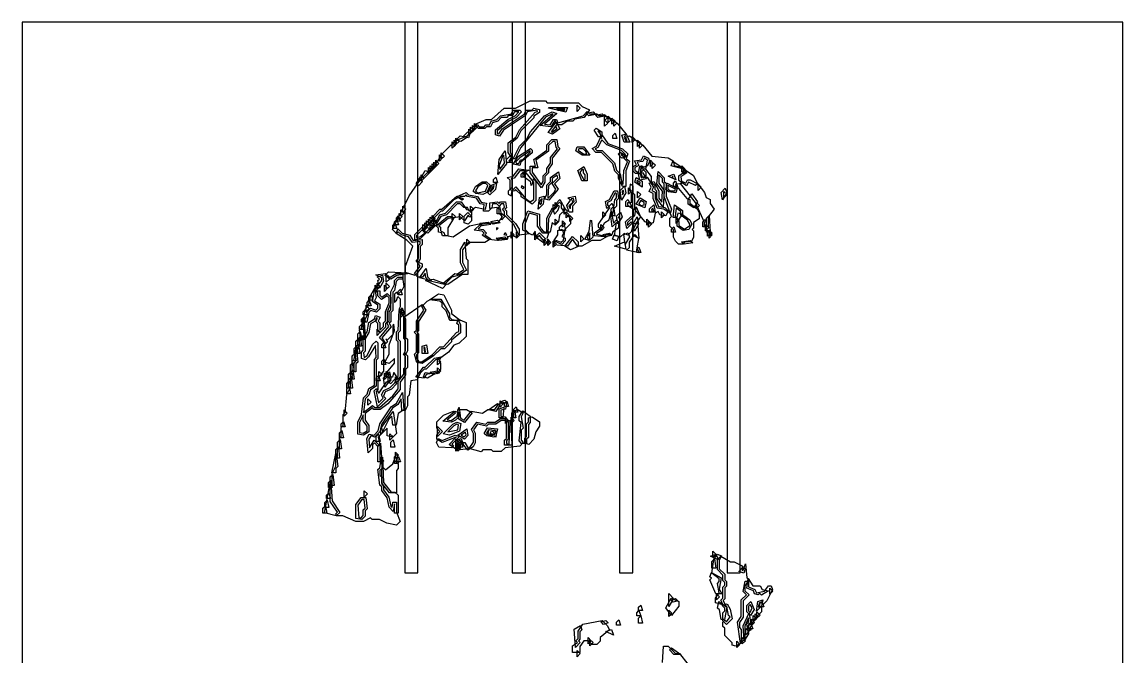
# Model space of a CAD drawing. Header units: millimetres. Extents: x 0 to 296, y 0 to 296.
# Drawn here: x 0 to 295.8, y 125.3 to 295.8 of the extents above; entities that cross this region are included whole.
import ezdxf

# ---------------------------------------------------------------- set-up
doc = ezdxf.new("R2010")
doc.units = ezdxf.units.MM
for name, color, linetype in [('CUT_OUTLINE', 5, 'Continuous'), ('CUT_SLOT', 1, 'Continuous'), ('ENG_D', 3, 'Continuous'), ('ENG_K', 2, 'Continuous'), ('ENG_L', 4, 'Continuous')]:
    doc.layers.add(name, color=color, linetype=linetype)

msp = doc.modelspace()

# ---------------------------------------------------------------- linework, layer by layer
at = {"layer": 'CUT_OUTLINE'}
msp.add_lwpolyline([(0, 0), (295.8, 0), (295.8, 295.8), (0, 295.8), (0, 0)], close=True, dxfattribs=at)
at = {"layer": 'CUT_SLOT'}
for points in [[(102.82, 147.9), (106.38, 147.9), (106.38, 295.8), (102.82, 295.8), (102.82, 147.9)], [(131.69, 147.9), (135.25, 147.9), (135.25, 295.8), (131.69, 295.8), (131.69, 147.9)], [(160.55, 147.9), (164.12, 147.9), (164.12, 295.8), (160.55, 295.8), (160.55, 147.9)], [(189.42, 147.9), (192.99, 147.9), (192.99, 295.8), (189.42, 295.8), (189.42, 147.9)]]:
    msp.add_lwpolyline(points, close=True, dxfattribs=at)
at = {"layer": 'ENG_D'}
for points in [[(137.55, 270.07), (134.05, 266.57), (133.06, 264.58), (131.14, 263.14), (131.14, 260.86), (131.67, 259.8), (130.78, 258.47), (131.07, 258.37), (132.17, 259.47), (133.65, 262.43), (135.62, 264.4), (136.6, 266.36), (140.35, 270.61), (142.46, 271.67), (143.71, 271.25), (140.36, 268.38), (141.86, 268.21), (142.84, 269.67), (143.64, 269.67), (143.97, 268.7), (150.73, 270.63), (151.85, 271.75), (152.44, 271.15), (154.41, 271.15), (154.91, 270.66), (156.35, 270.66), (159.9, 268.63), (162.24, 265.76), (161.74, 264.76), (162.31, 263.81), (162.59, 263.9), (162.1, 264.89), (163.23, 265.26), (166.81, 262.71), (169.23, 259.8), (173.62, 259.31), (174.99, 258.49), (175.23, 257.3), (177.12, 256.83), (178.61, 255.34), (177.01, 254.27), (177.27, 252.46), (175.56, 252.21), (175.75, 251.24), (175.95, 251.63), (178.61, 248.44), (179.45, 248.16), (179.45, 247.12), (181.37, 245.68), (181.92, 244.59), (181.92, 242.92), (180.44, 241.93), (180.44, 240.49), (180.05, 240.09), (180.44, 239.7), (180.44, 238.06), (179.86, 236.91), (178.09, 236.66), (177.58, 236.15), (176.39, 236.15), (175.55, 236.99), (175.02, 238.06), (175.02, 239.99), (174.03, 240.98), (174.03, 243.15), (174.49, 243.61), (172.55, 248.92), (172.55, 250.44), (172.26, 246.05), (172.67, 246), (173.59, 245.07), (172.94, 243.76), (171.4, 244.07), (170.96, 244.94), (170.09, 244.5), (169.56, 241.88), (168.59, 241.55), (167.47, 242.11), (164.66, 245.43), (164.66, 249.36), (164.17, 249.85), (164.17, 251.79), (163.39, 252.26), (163.2, 250.54), (163.68, 250.06), (163.68, 247.24), (162.69, 247.24), (162.69, 246.64), (164.17, 245.65), (164.17, 243.44), (162.69, 241.96), (162.69, 241.18), (163.68, 242.17), (164.2, 241.65), (163.65, 239.48), (162.74, 238.56), (161.75, 239.05), (160.8, 238.1), (159.21, 238.42), (159.71, 241.94), (158.56, 240.79), (158.24, 243.64), (158.76, 244.15), (159.25, 248.1), (159.73, 248.58), (159.73, 249.78), (159.36, 249.9), (158.19, 247.8), (157.27, 247.34), (157.27, 246.61), (157.83, 246.04), (154.8, 241.5), (154.8, 240.74), (156.03, 240.12), (154.31, 238.98), (154.31, 238.82), (157.2, 238.24), (155.37, 237.14), (153.09, 237.14), (150.43, 235.66), (149.26, 235.66), (147.9, 237.46), (146.54, 235.65), (142.88, 235.93), (143.31, 237.2), (144.88, 236.68), (145.45, 237.25), (145.95, 240.21), (147.41, 241.68), (147.41, 242.95), (145.98, 244.37), (144.94, 245.94), (144.94, 246.89), (144.45, 247.39), (142.93, 245.86), (141.49, 242.99), (141.23, 239.11), (139.89, 239.11), (138.53, 241), (138.53, 243.85), (136.22, 244.48), (135.08, 241.53), (135.08, 240.2), (136.36, 238.92), (133.45, 238.6), (132.17, 241.43), (129.66, 243.94), (129.66, 244.92), (129.07, 245.52), (129.64, 246.09), (129.46, 247), (128.78, 247), (128.18, 246.4), (127.59, 247), (126.41, 247), (126.19, 245.89), (125.33, 245.02), (123.95, 245.02), (124.21, 246.8), (123.1, 247.02), (122.12, 248.5), (119.68, 248.99), (119.31, 249.36), (118.92, 248.97), (117.89, 248.97), (116, 248.03), (113, 245.02), (112.51, 245.02), (106, 238.51), (106, 237.93), (106.88, 238.11), (108.79, 239.54), (110.97, 241.72), (112.24, 244), (113.75, 244.5), (116.74, 247.49), (117.95, 247.49), (119.45, 245.49), (120.79, 245.23), (120.79, 243.94), (120.29, 243.44), (119.84, 243.9), (118.85, 242.42), (117.74, 243.53), (114.48, 243.06), (112.03, 241.06), (112.41, 240.69), (112.41, 239.75), (113.35, 239.28), (113.58, 238.58), (115.8, 238.14), (120.2, 241.07), (122.84, 241.59), (123.35, 241.08), (122.54, 240.27), (123.86, 240.08), (124.83, 239.11), (124.38, 238.65), (125.93, 237.62), (124.31, 236.64), (119.92, 236.64), (118.32, 234.59), (118.32, 231.28), (119.38, 229.17), (117.44, 227.79), (115.49, 227.3), (113.47, 225.28), (109.32, 226.31), (108.48, 227.16), (108.31, 228.33), (107.61, 227.28), (106.39, 227.28), (105.42, 228.24), (106.93, 230.24), (105.93, 231.74), (106.49, 232.31), (106.49, 235.76), (106.98, 236.25), (106.98, 236.86), (104.89, 236.63), (103.87, 238.15), (101.93, 238.64), (101.07, 239.5), (100.57, 239.01), (99.53, 240.05), (104.06, 249.09), (107.04, 253.56), (111.47, 258), (112.95, 260.46), (115.2, 262.71), (117.21, 264.22), (119.65, 265.2), (122.25, 268.31), (122.86, 267.7), (124.14, 267.7), (124.63, 268.2), (125.56, 268.2), (126.03, 269.14), (127.56, 269.64), (128.56, 270.64), (131.47, 271.13), (131.97, 272.14), (133.71, 272.14), (134.2, 271.65), (132.76, 270.21), (130.78, 269.22), (127.69, 266.6), (127.69, 265.91), (128.08, 265.78), (128.99, 267.14), (134.89, 271.08), (135.42, 272.14), (136.95, 272.14), (137.47, 272.65), (139.03, 272.34), (139.03, 271.51), (137.55, 270.53), (137.55, 270.07)], [(146.09, 271.6), (141.49, 272.67), (141.51, 272.88), (146.52, 272.88), (146.09, 271.6)], [(149.98, 272.63), (149.13, 271.79), (149.13, 273.47), (149.98, 272.63)], [(143.6, 268.16), (142.15, 266.35), (142.44, 266.25), (143.82, 267.24), (143.43, 267.64), (143.6, 268.16)], [(154.67, 266.46), (155.27, 265.86), (155.72, 264.5), (155.33, 266.06), (154.67, 266.46)], [(139.5, 252.12), (140.01, 252.98), (140.01, 254.49), (141, 255.48), (141, 256.44), (141.99, 257.92), (141.99, 259.41), (143.87, 261.77), (143.48, 262.16), (143.25, 263.76), (142.58, 263.76), (141.49, 262.67), (141.49, 261.17), (138.08, 258.73), (138.6, 256.61), (137.06, 256.61), (137.06, 255.46), (139.5, 252.12)], [(155.79, 264.2), (154.74, 262.1), (153.99, 261.72), (154.41, 261.29), (155.89, 261.29), (159.22, 257.97), (159.71, 256), (160.7, 255.01), (161.19, 252.54), (161.49, 252.24), (161.71, 255.92), (162.65, 258.28), (161.65, 259.27), (162.15, 260.26), (161.08, 261.33), (157.13, 262.81), (155.81, 264.13), (155.79, 264.2)], [(133.76, 259.38), (132.65, 258.27), (132.8, 257.84), (133.45, 257.84), (133.95, 258.83), (134.49, 258.83), (136.56, 260.9), (136.56, 261.19), (136.53, 261.22), (133.76, 259.38)], [(149.43, 261.39), (150.92, 260.32), (151.73, 260.49), (151.4, 261.15), (150.76, 261.79), (149.56, 261.79), (149.43, 261.39)], [(162.54, 259.75), (161.15, 259.29), (160.13, 260.31), (160.68, 260.86), (162.54, 259.75)], [(128.19, 257.32), (128.34, 256.23), (129.65, 257.92), (129.46, 260.01), (129.13, 259.68), (128.19, 257.32)], [(172.25, 246.06), (170.58, 248.4), (170.58, 250.35), (170.09, 250.84), (170.09, 251.82), (169.1, 252.81), (169.1, 254.31), (167.61, 256.3), (168.09, 258.71), (167.23, 259.22), (166.8, 258.36), (165.28, 258.14), (165.73, 257.24), (164.66, 256.7), (164.66, 256), (166.12, 255.03), (166.34, 253.93), (168, 254.17), (169.63, 251.44), (169.19, 250.56), (170.09, 250.11), (170.09, 248.52), (171, 246.23), (172.25, 246.06)], [(130.65, 249.6), (131.44, 249.12), (131.65, 250.56), (132.64, 251.55), (135.25, 248.41), (136.57, 247.53), (137.55, 248.12), (137.55, 252.82), (134.97, 255.87), (133.73, 255.87), (132.27, 253.92), (131.39, 253.75), (131.63, 253.51), (131.63, 251.33), (130.65, 250.35), (130.65, 249.6)], [(135.18, 254.14), (134.1, 254.14), (134.1, 254.99), (134.7, 255.59), (135.18, 254.14)], [(142.41, 252.45), (143.94, 253.98), (143.79, 254.71), (142.48, 253.77), (142.48, 252.81), (141.49, 251.82), (141.26, 248.48), (141.39, 248.48), (143.02, 250.1), (143.43, 250.92), (142.41, 252.45)], [(149.91, 255.37), (150.98, 253.46), (151.35, 253.58), (151.35, 254.78), (150.86, 255.28), (150.86, 256.19), (150.48, 256.31), (149.91, 255.37)], [(167.62, 255.48), (167.62, 254.14), (166.71, 254.14), (166.44, 254.94), (165.61, 255.21), (165.99, 257.11), (167.62, 255.48)], [(172.55, 250.53), (172.55, 252.32), (172.06, 252.81), (172.06, 253.8), (171.07, 254.78), (171.07, 252.5), (172.55, 250.53)], [(122.45, 251.51), (121.84, 250.49), (122.35, 249.98), (124.56, 250.42), (125.18, 251.87), (124.63, 252.42), (123.82, 252.42), (122.45, 251.51)], [(126.61, 251.72), (125.74, 250.41), (125.82, 250.16), (126.72, 251.06), (126.87, 251.8), (126.61, 251.72)], [(165.19, 252.98), (165.99, 252.18), (166.11, 252.79), (165.29, 253.28), (165.19, 252.98)], [(175.57, 250.88), (173.59, 251.87), (173.54, 251.82), (173.54, 251.04), (174.13, 250.45), (175.36, 250.45), (175.57, 250.88)], [(174.7, 254.32), (174.91, 254.11), (174.95, 254.24), (174.7, 254.32)], [(176.91, 252.44), (177.43, 252.97), (178.36, 252.5), (178.81, 253.41), (179.51, 253.41), (181.59, 252.37), (183.37, 250.07), (183.85, 248.65), (184.88, 248.13), (184.88, 247.07), (185.92, 245.51), (184.38, 243.46), (184.38, 240.83), (183.4, 240.83), (183.4, 242.01), (180.97, 247.36), (176.91, 252.44)], [(161.55, 250.69), (161.23, 250.36), (161.36, 249.44), (161.69, 250), (161.55, 250.69)], [(188.93, 251.15), (189.34, 249.92), (188.21, 248.05), (187.81, 250.04), (188.93, 251.15)], [(121.38, 245.52), (120.54, 244.68), (120.54, 246.36), (121.38, 245.52)], [(128.33, 246.26), (128.73, 244.28), (127.69, 244.28), (127.69, 245.62), (128.33, 246.26)], [(139.71, 248.36), (139.45, 248.27), (139.04, 247.45), (139.18, 246.76), (139.53, 247.11), (139.71, 248.36)], [(147.42, 246.62), (148.37, 247.57), (148.2, 248.43), (147.53, 248.3), (147.96, 247.44), (146.96, 246.45), (147.29, 245.68), (147.42, 246.62)], [(167.13, 246.71), (167.13, 247.35), (166.23, 247.89), (165.71, 247.03), (166.22, 246.52), (167.13, 246.71)], [(169.82, 244.8), (169.49, 245.8), (169.14, 245.45), (169.3, 244.97), (169.82, 244.8)], [(176.5, 242.14), (176.5, 241.21), (177.98, 240.15), (179.45, 241.21), (179.45, 241.5), (178.78, 242.63), (176.99, 243.91), (176.99, 244.9), (175.72, 245.81), (175.52, 243.61), (176.5, 242.14)], [(127.77, 242.58), (128.44, 241.91), (126.62, 241.55), (125.96, 242.22), (127.77, 242.58)], [(129.76, 243.55), (128.92, 242.7), (128.92, 244.39), (129.76, 243.55)], [(143.22, 241.22), (143.22, 242.91), (144.06, 242.07), (143.22, 241.22)], [(160.23, 243.11), (160.56, 243.78), (160.23, 243.44), (160.23, 243.11)], [(164.16, 241.62), (165.27, 243.48), (165.66, 241.53), (164.55, 239.67), (164.16, 241.62)], [(125.99, 241.4), (123.66, 241.07), (122.98, 241.75), (125.31, 242.08), (125.99, 241.4)], [(145.98, 239.85), (144.45, 239.85), (144.45, 240.69), (145.59, 241.83), (145.98, 239.85)], [(156.39, 240.59), (155.54, 239.75), (155.54, 241.43), (156.39, 240.59)], [(129.75, 238.14), (130.43, 237.45), (128.09, 237.12), (127.41, 237.8), (129.75, 238.14)], [(132.23, 238.62), (131.39, 237.77), (131.39, 239.46), (132.23, 238.62)], [(132.87, 239.46), (133.71, 238.62), (132.87, 237.77), (132.87, 239.46)], [(140.54, 237.7), (140.14, 236.5), (137.91, 238.09), (139.03, 239.21), (140.54, 237.7)], [(140.26, 237.48), (141.1, 236.64), (140.26, 235.8), (140.26, 237.48)], [(141.25, 235.8), (141.25, 237.48), (142.09, 236.64), (141.25, 235.8)], [(152.59, 237.4), (152.59, 239.16), (151.87, 238.09), (152.04, 237.58), (152.59, 237.4)], [(157.84, 239.13), (158.51, 238.46), (156.7, 238.1), (156.03, 238.77), (157.84, 239.13)], [(162.44, 234.52), (163.19, 235.27), (163.19, 236.72), (164.63, 238.75), (165.67, 237.71), (165.17, 235.2), (165.85, 233.84), (162.44, 234.52)], [(185.47, 238.62), (184.63, 237.77), (184.63, 239.46), (185.47, 238.62)], [(96.14, 213.08), (97.12, 214.07), (97.12, 215.05), (97.62, 215.55), (97.62, 217.96), (98.6, 220.42), (98.6, 221.75), (98.08, 222.28), (96.6, 221.29), (95.64, 222.24), (95.64, 223.18), (94.52, 223.74), (96.63, 226.38), (96.63, 227.12), (95.07, 227.9), (97.7, 228.28), (98.7, 227.28), (98.47, 227.04), (100.51, 228.26), (102.3, 228.26), (102.3, 226.78), (101.17, 226.78), (100.55, 226.17), (100.06, 223.7), (99.59, 223.23), (99.59, 218.3), (99.09, 217.81), (99.09, 215.34), (98.65, 214.9), (99.14, 213.93), (96.69, 210.99), (97.69, 209.5), (97.12, 208.93), (97.12, 202.05), (95.64, 200.08), (95.64, 197.1), (95.17, 196.63), (95.79, 193.51), (97.07, 194.79), (96.6, 195.72), (97.19, 196.9), (98.95, 197.66), (100.12, 198.83), (101.07, 200.71), (101.07, 209.92), (100.57, 210.41), (100.57, 212.59), (101.07, 213.09), (101.35, 218.38), (103.04, 216.02), (103.04, 211.11), (103.53, 210.62), (103.53, 207.5), (103.09, 206.62), (103.53, 206.18), (103.53, 203.02), (103.04, 202.52), (103.04, 201.06), (101.56, 199.09), (101.56, 197.11), (98.28, 193.32), (96.22, 191.78), (94.56, 191.78), (94.14, 192.19), (92.19, 190.67), (92.19, 188.9), (93.18, 187.42), (93.18, 185.72), (91.74, 184.86), (90.22, 185.17), (90.22, 188.39), (91.21, 190.37), (91.71, 194.85), (92.72, 195.86), (93.22, 197.36), (94.66, 198.32), (94.66, 205.19), (95.14, 205.68), (94.95, 208.96), (93.13, 205.92), (92.26, 205.06), (91.21, 205.41), (91.21, 207.16), (91.7, 207.66), (91.7, 211.08), (92.7, 212.58), (93.2, 215.1), (94.7, 216.1), (94.99, 216.99), (96.24, 216.57), (95.7, 215.49), (96.14, 215.05), (96.14, 213.08)], [(93.19, 219.98), (93.68, 222.44), (94.8, 224.3), (95.16, 221.81), (94.73, 220.95), (96.14, 220.01), (96.14, 218.79), (95.22, 217.87), (93.74, 218.37), (93.16, 217.79), (92.64, 215.2), (91.65, 215.2), (92.2, 218.49), (93.19, 219.98)], [(101.07, 222.59), (101.07, 223.43), (101.67, 224.03), (102.15, 222.59), (101.07, 222.59)], [(101.56, 218.5), (102.16, 219.1), (102.64, 217.66), (101.56, 217.66), (101.56, 218.5)], [(112.55, 221.36), (114.87, 217.48), (114.87, 216.53), (115.48, 215.92), (117.25, 215.67), (117.83, 214.52), (117.83, 212.37), (115.36, 210.4), (115.36, 209.92), (113.49, 208.05), (112.51, 208.05), (110.59, 206.13), (107.53, 204.09), (106.04, 204.39), (105.48, 206.65), (106, 207.16), (106, 211.89), (105.4, 212.49), (106, 213.08), (106, 215.52), (107.93, 218.42), (107.42, 219.44), (108.81, 220.82), (109.88, 221.36), (112.55, 221.36)], [(90.7, 213.07), (91.22, 213.59), (91.63, 216.43), (91.86, 216.42), (92.2, 211.4), (91.02, 210.22), (90.7, 213.07)], [(90.22, 208.79), (90.22, 210.62), (90.89, 211.28), (91.24, 208.79), (90.22, 208.79)], [(90.23, 204.51), (89.73, 204), (89.73, 201.89), (88.74, 201.89), (88.74, 204.7), (89.25, 205.21), (89.65, 208.05), (89.84, 208.05), (90.23, 204.51)], [(90.39, 209.31), (90.75, 206.82), (89.73, 206.82), (89.73, 208.64), (90.39, 209.31)], [(108.43, 207.23), (108.26, 208.46), (108, 208.37), (108.17, 207.14), (108.43, 207.23)], [(112.41, 204.21), (112.41, 202.52), (111.54, 201.66), (108.63, 201.17), (108.11, 200.14), (105.79, 200.47), (107.85, 203.12), (108.36, 203.12), (110.8, 205.56), (112.6, 205.92), (111.97, 204.65), (112.41, 204.21)], [(88.92, 202.41), (89.27, 199.91), (88.25, 199.91), (88.25, 201.74), (88.92, 202.41)], [(97.46, 197.79), (97.11, 200.25), (98.75, 201.89), (99.11, 200.1), (97.46, 197.79)], [(87.76, 197.45), (87.76, 199.77), (88.44, 200.45), (88.77, 197.45), (87.76, 197.45)], [(87.26, 197.3), (87.91, 197.95), (88.3, 195.97), (87.26, 195.97), (87.26, 197.3)], [(94.16, 182.31), (94.16, 181.32), (92.97, 180.13), (92.68, 183.94), (93.29, 185.16), (94.58, 184.9), (95.67, 185.99), (96.15, 187.94), (99.16, 192.45), (100.63, 193.43), (102.24, 196.33), (102.55, 191.65), (101.05, 190.65), (100.54, 187.59), (99.61, 187.59), (99.39, 190), (98.56, 189.17), (96.59, 185.22), (95.67, 184.31), (96.16, 182.34), (95.64, 181.82), (94.66, 182.8), (94.16, 182.31)], [(116.65, 184.3), (112.87, 182.88), (111.42, 183.75), (111.42, 184.98), (112.3, 185.86), (111.42, 186.75), (111.42, 188.43), (113.25, 190.26), (115.92, 191.33), (116.47, 190.77), (114.24, 188.98), (115.3, 188.83), (116.87, 189.95), (117.33, 192.27), (117.41, 192.27), (117.81, 189.47), (118.76, 188.9), (120.68, 191.31), (123.69, 190.81), (125.15, 191.78), (127.06, 191.78), (128.01, 193.2), (129.15, 193.77), (130.19, 193.42), (129.87, 191.82), (128.67, 191.58), (128.67, 190.01), (129.91, 189.76), (129.91, 188.82), (128.75, 188.82), (127.27, 187.84), (125.33, 187.84), (124.81, 187.32), (122.37, 187.81), (121.32, 186.33), (121.77, 185.43), (121.77, 182.85), (121.22, 181.75), (119.74, 180.86), (117.71, 183.4), (117.44, 183.4), (116.84, 182.8), (116.84, 180.97), (114.73, 182.37), (116.65, 184.3)], [(133.21, 191.04), (132.13, 191.04), (132.13, 191.88), (132.73, 192.48), (133.21, 191.04)], [(86.52, 189.95), (86.52, 191.64), (87.36, 190.79), (86.52, 189.95)], [(129.91, 187.98), (129.91, 189.66), (130.75, 188.82), (129.91, 187.98)], [(132.23, 188.82), (131.39, 187.98), (131.39, 189.66), (132.23, 188.82)], [(131.63, 190.9), (132.28, 191.54), (132.67, 189.56), (131.63, 189.56), (131.63, 190.9)], [(136.56, 188.23), (136.07, 187.73), (136.07, 184.28), (135.58, 183.79), (135.58, 182.66), (134.24, 182.66), (133.59, 183.31), (134.09, 188.24), (133.6, 188.72), (133.6, 189.88), (134.52, 191.4), (136.56, 189.93), (136.56, 188.23)], [(85.78, 187.1), (85.78, 187.94), (86.38, 188.54), (86.86, 187.1), (85.78, 187.1)], [(116, 187.39), (114.39, 185.77), (117.12, 186.32), (117.31, 187.67), (116.86, 187.82), (116, 187.39)], [(127.43, 185.03), (127.45, 185.03), (127.42, 185), (127.3, 184.37), (127.13, 184.71), (126.79, 184.37), (124.86, 184.65), (124.17, 185.33), (125.09, 186.87), (127.74, 186.57), (127.43, 185.03)], [(130.15, 183.99), (130.15, 188.51), (131.37, 188.91), (131.64, 182.17), (129.66, 182.17), (129.66, 183.5), (130.15, 183.99)], [(84.8, 181.18), (84.8, 183.01), (85.46, 183.67), (85.82, 181.18), (84.8, 181.18)], [(85.93, 186.12), (86.33, 184.14), (85.29, 184.14), (85.29, 185.47), (85.93, 186.12)], [(98.85, 183.54), (98.85, 185.23), (99.69, 184.38), (98.85, 183.54)], [(118.78, 184.45), (119.29, 184.96), (119.14, 185.69), (118.03, 184.9), (118.78, 184.45)], [(126.57, 185.83), (125.79, 185.68), (125.91, 185.34), (126.91, 185.14), (126.57, 185.83)], [(84.99, 181.72), (85.32, 178.71), (84.3, 178.71), (84.3, 181.04), (84.99, 181.72)], [(96.64, 177.73), (95.64, 177.73), (95.64, 182.02), (96.35, 182.73), (96.64, 177.73)], [(117.93, 181.43), (117.09, 180.58), (117.09, 182.27), (117.93, 181.43)], [(117.34, 182.51), (117.94, 183.12), (118.42, 181.67), (117.34, 181.67), (117.34, 182.51)], [(84.3, 174.77), (83.26, 174.77), (84.3, 179.95), (84.42, 179.94), (84.81, 176.41), (84.3, 175.9), (84.3, 174.77)], [(96.63, 170.97), (96.15, 171.45), (95.63, 175.6), (96.15, 176.12), (96.56, 178.97), (96.82, 178.95), (97.12, 172.15), (99.21, 169.59), (100.18, 169.59), (101.07, 168.71), (101.07, 163.92), (100.08, 163.92), (100.08, 166.39), (100.05, 166.39), (99.76, 164.39), (98.62, 165.53), (98.12, 168.01), (96.63, 170.01), (96.63, 170.97)], [(100.08, 177.24), (100.08, 179.06), (100.75, 179.73), (101.1, 177.24), (100.08, 177.24)], [(85.36, 164.14), (84.38, 163.16), (81.31, 163.99), (82.8, 172.06), (82.99, 172.05), (83.31, 167.21), (85.36, 164.14)], [(83.51, 174.32), (83.84, 171.32), (82.83, 171.32), (82.83, 173.64), (83.51, 174.32)], [(92.79, 169.1), (91.95, 168.26), (91.95, 169.94), (92.79, 169.1)], [(92.19, 164.56), (92.19, 163.08), (91.29, 162.18), (89.73, 162.49), (89.73, 166.22), (91.08, 168.12), (92.42, 168.12), (92.69, 165.06), (92.19, 164.56)], [(188.82, 143.86), (188.82, 140.9), (188.38, 140.46), (189.04, 139.15), (186.36, 139.82), (186.36, 141.07), (187.33, 142.53), (186.83, 145.02), (187.34, 145.54), (187.34, 146.3), (185.35, 147.79), (185.87, 151.44), (186.74, 152.88), (187.94, 152.48), (187.34, 151.29), (187.34, 148.99), (188.82, 147.51), (188.82, 146.03), (189.31, 145.54), (189.31, 144.35), (188.82, 143.86)], [(186.46, 152.83), (185.62, 151.99), (185.62, 153.67), (186.46, 152.83)], [(193.91, 147.84), (192.56, 148.29), (193.75, 149.48), (194.28, 148.95), (193.91, 147.84)], [(201.32, 144.45), (201.66, 143.45), (200.12, 140.36), (199.17, 139.42), (198.62, 139.98), (198.14, 139.82), (197.79, 138.78), (198.68, 138.78), (198.68, 137.45), (196.67, 135.43), (195.14, 132.07), (194.72, 134.18), (195.23, 134.69), (195.23, 135.82), (195.15, 135.82), (194.24, 133.56), (194.24, 130.05), (193.08, 128.89), (192.26, 134.65), (193.26, 136.14), (193.26, 140.61), (194.64, 141.99), (193.73, 142.89), (194.29, 145.68), (195.23, 145.68), (195.23, 144.12), (196.89, 143.41), (197.34, 142.51), (199.52, 142.95), (200.52, 144.45), (201.32, 144.45)], [(174.52, 136.4), (173, 138.52), (174.42, 141.07), (176.5, 140.18), (176.5, 138.94), (174.52, 136.4)], [(188.33, 137.16), (188.82, 137.65), (188.82, 138.43), (188.12, 139.14), (189.42, 139.57), (190.29, 138.13), (190.81, 135.5), (189.31, 134), (188.33, 134.98), (188.33, 137.16)], [(195.23, 138.93), (195.23, 137.65), (195.64, 137.24), (196.19, 138.52), (195.67, 139.37), (195.23, 138.93)], [(198.19, 139.62), (198.79, 140.22), (199.27, 138.78), (198.19, 138.78), (198.19, 139.62)], [(152.24, 129.66), (150.99, 129.66), (149.87, 128.1), (149.87, 126.46), (147.9, 126.46), (147.9, 128.31), (149.24, 129.21), (148.79, 129.66), (149.38, 130.26), (149.38, 132.2), (150.72, 134.07), (155.87, 135.1), (157.23, 133.75), (157.83, 132.55), (155.3, 130.53), (155.3, 129.56), (154.41, 128.67), (153.22, 128.67), (152.24, 129.66)], [(194.49, 131.28), (194.49, 132.97), (195.33, 132.13), (194.49, 131.28)], [(192.87, 128.67), (192.03, 127.83), (192.03, 129.52), (192.87, 128.67)]]:
    msp.add_lwpolyline(points, close=True, dxfattribs=at)
msp.add_lwpolyline([(172.06, 123.81), (172.32, 128.18), (173.64, 128.18), (175.61, 126.21), (176.61, 126.21), (178.93, 123.37)], dxfattribs=at)
at = {"layer": 'ENG_K'}
for points in [[(153.75, 266.75), (154.27, 267.27), (155.79, 266.36), (155.79, 264.99), (154.92, 264.99), (153.75, 266.75)], [(143.94, 262.4), (144.53, 261.8), (142.48, 259.24), (142.48, 257.77), (141.49, 256.29), (141.49, 255.28), (140.51, 254.29), (140.51, 252.84), (139.54, 251.24), (136.56, 255.3), (136.56, 257.1), (137.97, 257.1), (137.52, 258.93), (141, 261.42), (141, 262.87), (142.38, 264.25), (143.68, 264.25), (143.94, 262.4)], [(153.16, 261.85), (154.37, 262.46), (155.74, 265.47), (157.42, 263.22), (161.35, 261.75), (162.73, 260.37), (162.32, 259.15), (163.24, 258.41), (162.2, 255.82), (162.2, 251.68), (161.31, 251.68), (160.23, 253.84), (160.23, 254.78), (159.27, 255.74), (158.77, 257.72), (155.69, 260.8), (154.21, 260.8), (153.16, 261.85)], [(159.35, 265.94), (159.83, 264.5), (158.75, 264.5), (158.75, 265.34), (159.35, 265.94)], [(163.31, 263.51), (161.78, 263.51), (161.15, 265.39), (162.34, 265.79), (163.31, 263.51)], [(137.06, 260.69), (134.06, 258.19), (133.77, 257.31), (131.95, 257.68), (133.43, 259.75), (136.59, 261.86), (137.06, 261.4), (137.06, 260.69)], [(162.08, 259.34), (161.15, 260.27), (160.98, 260.22), (162.08, 259.34)], [(144.12, 255.55), (144.47, 253.82), (143.04, 252.39), (144.02, 250.93), (141.58, 247.94), (140.41, 248.33), (141, 249.52), (141, 252.03), (141.99, 253.01), (141.99, 254.03), (144.12, 255.55)], [(149.32, 255.97), (150.98, 256.97), (151.85, 254.94), (151.85, 253.16), (150.45, 253.16), (149.32, 255.97)], [(175.69, 253.41), (173.64, 254.44), (175.17, 254.95), (175.69, 253.41)], [(123.67, 252.91), (124.83, 252.91), (125.76, 251.98), (124.92, 250.02), (123.79, 249.45), (121.9, 249.72), (121.23, 250.4), (121.83, 251.6), (123.67, 252.91)], [(162.21, 249.91), (161.07, 248), (160.71, 250.53), (161.86, 251.69), (162.21, 249.91)], [(175.68, 249.93), (173.67, 250.21), (173.02, 250.86), (173.36, 252.55), (176.06, 251.06), (175.68, 249.93)], [(146.4, 246.54), (147.34, 247.95), (146.66, 248.63), (148.59, 249.01), (148.91, 247.41), (147.9, 246.4), (147.9, 244.78), (146.98, 244.78), (146.4, 246.54)], [(163.78, 250.45), (162.94, 249.61), (162.94, 251.29), (163.78, 250.45)], [(165.05, 246.88), (166.06, 248.57), (167.65, 247.61), (167.31, 245.91), (165.05, 246.88)], [(166.25, 249.46), (165.4, 248.62), (165.4, 250.3), (166.25, 249.46)], [(188.58, 250.3), (189.42, 249.46), (188.58, 248.62), (188.58, 250.3)], [(162.2, 247.59), (162.74, 248.13), (163.87, 246.26), (162.2, 246.26), (162.2, 247.59)], [(114.38, 240.52), (114.38, 238.37), (112.97, 238.37), (112.7, 239.16), (111.91, 239.42), (111.91, 240.49), (111.3, 241.1), (114.29, 243.55), (115.47, 243.55), (115.92, 243.09), (114.38, 240.52)], [(115.61, 242.7), (115.61, 244.39), (116.45, 243.55), (115.61, 242.7)], [(118.42, 243.55), (117.58, 242.7), (117.58, 244.39), (118.42, 243.55)], [(120.79, 242.46), (119.87, 241.54), (118.81, 241.89), (118.81, 243.65), (119.8, 244.63), (120.79, 243.65), (120.79, 242.46)], [(167.87, 242.91), (168.71, 242.07), (167.87, 241.22), (167.87, 242.91)], [(171.81, 244.88), (172.65, 244.04), (171.81, 243.2), (171.81, 244.88)], [(183.89, 243.15), (184.59, 243.86), (184.89, 239.35), (183.89, 239.35), (183.89, 243.15)], [(100.53, 239), (100.96, 240.3), (102.18, 239.08), (104.18, 238.58), (105.13, 237.15), (107.48, 237.41), (107.48, 236.05), (106.98, 235.56), (106.98, 232.15), (106.57, 231.33), (107.48, 230.88), (107.48, 230.15), (105.59, 227.73), (103.04, 228.58), (103.04, 230.28), (104.97, 235.59), (103.38, 237.19), (100.53, 239)], [(145.19, 242.41), (146.03, 241.57), (145.19, 240.73), (145.19, 242.41)], [(164.17, 240.16), (165.34, 242.12), (165.68, 237.71), (164.17, 238.46), (164.17, 240.16)], [(168.36, 240.73), (168.36, 242.41), (169.2, 241.57), (168.36, 240.73)], [(175.13, 240.8), (175.61, 239.35), (174.52, 239.35), (174.52, 240.2), (175.13, 240.8)], [(184.63, 239.95), (185.47, 239.11), (184.63, 238.27), (184.63, 239.95)], [(119.3, 232.31), (119.8, 231.82), (119.8, 228.02), (116.77, 228.02), (118.74, 229.33), (117.83, 231.16), (117.83, 234.74), (119.01, 236.71), (119.3, 232.31)], [(119.55, 237.48), (120.4, 236.64), (119.55, 235.8), (119.55, 237.48)], [(145.81, 235.59), (147.88, 238.25), (149.38, 236.75), (149.38, 235.49), (147.39, 234.64), (145.81, 235.59)], [(160.29, 238.28), (159.89, 237.07), (158.68, 237.47), (159.09, 238.68), (160.29, 238.28)], [(161.89, 236.74), (162.27, 234.83), (159.21, 235.6), (161.89, 236.74)], [(162.05, 236.17), (161.68, 238.78), (162.85, 239.17), (163.21, 238.09), (162.05, 236.17)], [(177.21, 236.82), (179.54, 237.15), (180.22, 236.47), (177.89, 236.14), (177.21, 236.82)], [(165.16, 233.93), (165.16, 234.77), (165.76, 235.37), (166.24, 233.93), (165.16, 233.93)], [(99.1, 226.74), (97.46, 227.72), (98.51, 228.76), (103.53, 228.43), (103.53, 228.19), (100.66, 227.78), (99.1, 226.74)], [(106.82, 227.12), (108.62, 229.65), (108.94, 227.39), (110, 226.33), (106.82, 227.12)], [(118.2, 227.9), (114.42, 225.28), (113.14, 225.7), (116.28, 228.28), (118.2, 227.9)], [(97.86, 225.94), (97.86, 227.62), (98.7, 226.78), (97.86, 225.94)], [(114.08, 225.4), (112.95, 224.27), (108.42, 226.38), (110.46, 226.79), (114.08, 225.4)], [(97.62, 214.85), (97.62, 213.86), (96.14, 212.38), (95.64, 212.88), (95.64, 214.85), (95.1, 215.4), (95.54, 216.29), (95.28, 216.37), (94.85, 215.52), (93.65, 214.8), (93.17, 212.4), (92, 210.45), (91.7, 215), (92.69, 216.98), (92.69, 218.01), (93.6, 218.93), (95.08, 218.44), (95.64, 219), (95.64, 219.75), (94.14, 220.75), (94.7, 223.58), (96.14, 223.58), (96.14, 222.45), (96.66, 221.92), (98.14, 222.91), (99.09, 221.96), (99.09, 220.33), (98.11, 217.86), (98.11, 215.34), (97.62, 214.85)], [(114.95, 215.69), (113.92, 218.26), (112.9, 219.29), (112.9, 220.27), (112.29, 220.88), (109.52, 221.19), (111.86, 222.86), (113.31, 222.56), (115.36, 218.46), (115.36, 217.54), (117.83, 215.69), (114.95, 215.69)], [(91.78, 190.97), (94.18, 192.85), (94.76, 192.27), (96.04, 192.27), (99.65, 195.4), (101.07, 197.28), (101.07, 199.26), (102.55, 201.23), (102.55, 202.73), (103.04, 203.22), (103.04, 205.97), (102.49, 206.52), (103.04, 207.61), (103.04, 210.41), (102.55, 210.9), (102.55, 216.56), (107.55, 219.99), (108.51, 218.4), (106.49, 215.37), (106.49, 212.88), (106.1, 212.49), (106.49, 212.09), (106.49, 206.96), (106, 206.47), (106, 205.65), (106.63, 204.6), (107.4, 204.6), (110.28, 206.51), (112.3, 208.54), (113.28, 208.54), (116.7, 212.45), (117.34, 212.66), (117.34, 214.36), (116.81, 214.88), (117.19, 216.02), (119.31, 215.11), (119.31, 211.4), (117.47, 209.56), (116.01, 209.07), (114.55, 207.13), (112.52, 205.61), (111.06, 205.12), (108.56, 202.63), (108.07, 202.63), (106.94, 201.5), (106.17, 199.69), (104.49, 199.45), (104.01, 195.61), (103.53, 195.13), (103.53, 192.71), (102.94, 191.53), (102.07, 191.53), (101.86, 194.63), (101.01, 193.09), (99.52, 192.09), (96.61, 187.73), (96.11, 185.74), (94.71, 184.33), (93.77, 184.8), (93.18, 183.83), (93.36, 181.48), (94.61, 183.55), (96.14, 182.02), (96.14, 178.08), (96.63, 177.58), (96.63, 175.9), (96.14, 175.41), (96.14, 174.13), (96.63, 173.64), (96.63, 171.67), (97.12, 171.18), (97.12, 170.17), (98.59, 168.22), (99.07, 165.77), (99.41, 165.43), (99.62, 166.88), (100.57, 166.88), (100.57, 164.22), (101.6, 161.65), (100.65, 160.7), (98.03, 161.22), (96.08, 162.2), (94.06, 162.2), (93.62, 162.64), (91.76, 161.71), (89.68, 161.71), (86.23, 163.19), (84.7, 163.19), (84.2, 163.68), (84.73, 164.2), (82.83, 167.05), (82.83, 171.18), (83.32, 171.67), (83.32, 174.58), (84.3, 176.55), (84.3, 178.57), (84.8, 179.06), (84.8, 181.04), (85.29, 181.53), (85.29, 183.99), (85.78, 184.49), (85.78, 186.95), (86.28, 187.44), (86.28, 190.4), (86.78, 190.91), (87.27, 195.79), (88.25, 197.75), (88.25, 199.72), (89.23, 202.18), (89.23, 204.21), (89.73, 204.7), (89.73, 206.62), (90.71, 209.08), (90.71, 210.62), (91.7, 211.6), (92.19, 211.11), (92.19, 207.45), (91.71, 206.98), (91.89, 205.74), (92.74, 206.25), (94.21, 209.18), (95.15, 210.12), (95.64, 209.63), (95.64, 205.48), (95.15, 204.99), (95.15, 198.06), (93.63, 197.04), (93.15, 195.59), (92.18, 194.62), (91.78, 190.97)], [(102.65, 217.42), (101.81, 216.57), (101.81, 218.26), (102.65, 217.42)], [(95.4, 213.33), (96.24, 212.49), (95.4, 211.64), (95.4, 213.33)], [(127.32, 191.26), (125.36, 191.65), (127.72, 193.33), (128.25, 192.8), (127.32, 191.26)], [(91.7, 190.29), (91.69, 190.23), (90.71, 188.27), (90.71, 185.57), (91.65, 185.38), (92.69, 186), (92.69, 187.27), (91.7, 188.75), (91.7, 190.29)], [(120.91, 190.86), (118.88, 188.25), (117.35, 189.17), (117.06, 191.78), (119.38, 191.78), (120.91, 190.86)], [(134.1, 183.5), (134.69, 182.91), (133.72, 181.93), (129.78, 181.44), (128.78, 180.44), (126.6, 180.44), (126.11, 180.93), (123.85, 180.93), (123.32, 180.41), (120.15, 181.28), (121.28, 182.98), (121.28, 185.31), (120.75, 186.38), (122.16, 188.36), (124.65, 187.86), (125.12, 188.33), (127.12, 188.33), (128.6, 189.31), (129.76, 189.31), (130.65, 188.43), (130.65, 183.79), (130.15, 183.3), (130.15, 182.61), (130.91, 182.46), (131.14, 188.41), (132.13, 189.88), (132.13, 190.9), (133.07, 191.84), (134.67, 190.89), (134.11, 189.77), (134.61, 186.76), (134.1, 186.25), (134.1, 183.5)], [(136.07, 188.43), (136.07, 189.49), (137.1, 189.83), (139.03, 188.46), (139.03, 187.27), (138.02, 185.76), (137.52, 183.77), (136.14, 182.38), (135.08, 182.73), (135.08, 183.99), (135.58, 184.49), (135.58, 187.94), (136.07, 188.43)], [(113, 185.86), (111.67, 184.53), (111.67, 187.2), (113, 185.86)], [(118.85, 183.83), (117.13, 184.86), (119.47, 186.53), (119.82, 184.8), (118.85, 183.83)], [(115.46, 181.42), (112, 181.68), (111.4, 182.89), (111.77, 183.99), (112.91, 183.42), (116.34, 184.89), (117.55, 184.49), (115.47, 182.41), (115.96, 181.92), (115.46, 181.42)], [(127.2, 185.47), (127.2, 186.14), (125.35, 186.34), (124.79, 185.41), (125.33, 184.88), (126.6, 184.88), (127.2, 185.47)], [(117.74, 180.92), (117.27, 181.39), (118.18, 182.91), (118.95, 182.91), (119.96, 181.23), (117.74, 180.92)], [(100.33, 178.61), (100.33, 180.3), (101.17, 179.45), (100.33, 178.61)], [(91.7, 163.29), (91.7, 164.77), (92.18, 165.25), (91.97, 167.62), (91.33, 167.62), (90.23, 166.07), (90.45, 162.69), (91.1, 162.69), (91.7, 163.29)], [(193.8, 148.59), (194.38, 150.33), (194.73, 146.53), (195.3, 145.96), (194.24, 144.38), (194.24, 143.07), (195.33, 141.99), (193.75, 140.4), (193.75, 136), (192.77, 134.52), (192.77, 133.21), (193.26, 132.72), (193.26, 129.03), (191.81, 128.16), (190.79, 128.5), (190.79, 129.07), (188.82, 131.04), (188.82, 133.01), (188.33, 133.5), (188.33, 134.69), (188.82, 135.19), (189.28, 134.72), (190.23, 136.04), (189.83, 136.44), (189.34, 138.86), (188.39, 139.34), (187.78, 140.56), (188.33, 141.1), (188.33, 144.06), (188.82, 144.55), (188.82, 145.33), (188.33, 145.83), (188.33, 147.31), (186.85, 148.79), (186.85, 151.46), (187.8, 152.4), (190.37, 150.86), (191.34, 150.86), (193.51, 149.78), (193.51, 148.49), (193.8, 148.59)], [(173.78, 142.33), (175.08, 141.04), (173.78, 138.88), (173.78, 142.33)], [(166.25, 139.24), (166.73, 137.8), (165.65, 137.8), (165.65, 138.64), (166.25, 139.24)], [(174.95, 139.98), (174.31, 140.61), (175.58, 141.04), (176.21, 140.4), (174.95, 139.98)], [(189.34, 138.65), (188.78, 135.33), (187.88, 135.33), (187.36, 137.92), (186.83, 138.45), (187.18, 140.19), (189.34, 138.65)], [(199.01, 140.63), (198.66, 138.91), (197.35, 137.59), (197.72, 140.2), (199.01, 140.63)], [(173.78, 137.9), (174.63, 137.06), (173.78, 136.21), (173.78, 137.9)], [(150.4, 132.55), (149.87, 132.02), (149.87, 130.05), (149.48, 129.66), (149.98, 129.17), (148.67, 127.87), (148.39, 132.75), (150.01, 133.73), (150.4, 132.55)], [(158.92, 131.15), (156.87, 132.17), (158.41, 132.68), (158.92, 131.15)], [(177.02, 125.96), (175.16, 125.96), (173.93, 127.2), (174.5, 127.76), (177.02, 125.96)], [(149.98, 126.21), (149.13, 125.37), (149.13, 127.05), (149.98, 126.21)]]:
    msp.add_lwpolyline(points, close=True, dxfattribs=at)
at = {"layer": 'ENG_L'}
for points in [[(125.87, 267.7), (124.83, 267.7), (124.34, 267.21), (122.66, 267.21), (121.59, 268.27), (124.68, 269.67), (126.12, 269.67), (129.57, 272.63), (132.56, 272.63), (136.5, 274.6), (140.61, 274.6), (141.1, 274.11), (149.48, 274.11), (150.51, 273.09), (152.47, 272.25), (151, 270.19), (148.52, 269.69), (148, 269.18), (146.5, 269.18), (145.02, 268.2), (143.81, 268.2), (143.31, 269.18), (143.1, 269.18), (142.11, 267.69), (139.18, 268.01), (142.73, 271.06), (142.5, 271.13), (140.66, 270.22), (134.06, 262.14), (132.52, 259.07), (131.75, 259.07), (130.65, 260.73), (130.65, 263.39), (132.67, 264.91), (133.65, 266.86), (137.9, 271.61), (138.47, 271.8), (138.37, 272.11), (135.74, 271.67), (135.28, 270.74), (129.35, 266.79), (128.28, 265.19), (127.2, 265.55), (127.2, 266.83), (130.51, 269.64), (132.47, 270.62), (133.5, 271.65), (132.28, 271.65), (131.79, 270.66), (130.75, 270.66), (130.26, 270.17), (128.78, 270.17), (127.82, 269.21), (126.38, 268.73), (125.87, 267.7)], [(145.83, 272.39), (143.62, 272.39), (144.03, 272.14), (145.75, 272.14), (145.83, 272.39)], [(152.26, 270.64), (151.59, 271.31), (153.41, 271.67), (154.07, 271), (152.26, 270.64)], [(154.06, 270.81), (155.87, 271.17), (156.54, 270.51), (154.72, 270.15), (154.06, 270.81)], [(156.53, 269.33), (156.53, 271.01), (157.37, 270.17), (156.53, 269.33)], [(156.53, 269.53), (157.37, 268.69), (156.53, 267.85), (156.53, 269.53)], [(157.52, 270.52), (158.36, 269.67), (157.52, 268.83), (157.52, 270.52)], [(159.34, 269.18), (158.5, 268.34), (158.5, 270.02), (159.34, 269.18)], [(158.99, 267.85), (158.99, 269.53), (159.84, 268.69), (158.99, 267.85)], [(119.96, 264.68), (118.6, 265.13), (119.8, 266.33), (120.33, 265.8), (119.96, 264.68)], [(120.05, 265.38), (120.05, 267.07), (120.89, 266.22), (120.05, 265.38)], [(120.54, 267.56), (121.38, 266.72), (120.54, 265.87), (120.54, 267.56)], [(121.03, 266.37), (121.03, 268.05), (121.87, 267.21), (121.03, 266.37)], [(122.37, 267.7), (121.53, 266.86), (121.53, 268.54), (122.37, 267.7)], [(143.49, 268.88), (144.53, 267.14), (142.52, 265.7), (141.33, 266.1), (143.49, 268.88)], [(116.45, 262.77), (115.61, 261.93), (115.61, 263.61), (116.45, 262.77)], [(116.1, 262.42), (116.1, 264.11), (116.94, 263.27), (116.1, 262.42)], [(116.6, 264.6), (117.44, 263.76), (116.6, 262.92), (116.6, 264.6)], [(117.75, 265.26), (119.73, 264.86), (117.86, 263.74), (116.63, 264.14), (117.75, 265.26)], [(164.77, 264.25), (163.92, 263.41), (163.92, 265.09), (164.77, 264.25)], [(166.25, 263.27), (165.4, 262.42), (165.4, 264.11), (166.25, 263.27)], [(165.9, 263.61), (166.74, 262.77), (165.9, 261.93), (165.9, 263.61)], [(112.65, 260.66), (113.49, 259.81), (112.65, 258.97), (112.65, 260.66)], [(130.16, 257.77), (127.87, 254.83), (128.19, 258.92), (129.85, 261.24), (130.16, 257.77)], [(150.99, 262.28), (152.57, 260.06), (150.54, 260.06), (148.84, 261.19), (149.2, 262.28), (150.99, 262.28)], [(110.19, 257.7), (111.03, 256.86), (110.19, 256.01), (110.19, 257.7)], [(111.52, 257.35), (110.68, 256.51), (110.68, 258.19), (111.52, 257.35)], [(111.17, 257), (111.17, 258.68), (112.01, 257.84), (111.17, 257)], [(112.16, 258.48), (112.16, 260.16), (113, 259.32), (112.16, 258.48)], [(131.69, 258.09), (130.15, 258.09), (130.15, 258.93), (131.29, 260.07), (131.69, 258.09)], [(166.41, 257.19), (166.74, 256.86), (166.14, 256.26), (166.14, 255.13), (164.81, 255.13), (164.17, 255.77), (164.17, 257.01), (165.07, 257.46), (164.54, 258.53), (166.47, 258.81), (167.02, 259.9), (168.32, 259.25), (168.63, 258.32), (168.04, 257.15), (167.11, 256.84), (166.41, 257.19)], [(169.7, 257.84), (168.85, 257), (168.85, 258.68), (169.7, 257.84)], [(169.35, 258.19), (170.19, 257.35), (169.35, 256.51), (169.35, 258.19)], [(177.87, 256.36), (177.85, 256.32), (174.45, 257.17), (174.89, 258.48), (177.87, 256.36)], [(108.07, 253.9), (107.23, 253.06), (107.23, 254.74), (108.07, 253.9)], [(108.35, 255.92), (109.66, 255.49), (107.97, 253.8), (107.41, 254.35), (108.35, 255.92)], [(109.2, 256.71), (110.04, 255.87), (109.2, 255.03), (109.2, 256.71)], [(109.69, 257.21), (110.54, 256.36), (109.69, 255.52), (109.69, 257.21)], [(137.09, 252.12), (137.4, 253.66), (138.04, 253.01), (138.04, 247.88), (137.09, 246.93), (134.1, 248.83), (134.1, 249.36), (132.62, 250.84), (132.19, 250.41), (131.14, 250.76), (131.14, 253.3), (130.39, 254.05), (131.99, 254.37), (133.5, 256.38), (136.15, 256), (134.59, 255.23), (134.59, 254.51), (136.54, 253.05), (136.75, 252), (137.09, 252.12)], [(167.77, 253.73), (165.95, 253.36), (165.61, 255.05), (166.75, 255.43), (167.77, 253.73)], [(166.39, 255.52), (166.39, 257.21), (167.23, 256.36), (166.39, 255.52)], [(172.46, 245.53), (170.65, 245.79), (169.59, 248.43), (169.59, 249.8), (168.52, 250.34), (169.07, 251.43), (168.51, 252.56), (169.71, 252.96), (171.07, 250.51), (171.07, 248.55), (171.86, 247.45), (172.05, 250.37), (170.57, 252.35), (170.88, 255.68), (172.55, 254), (172.55, 253.01), (173.05, 252.52), (173.05, 249.02), (174.54, 245.53), (174.16, 244.39), (172.46, 245.53)], [(180.98, 251.87), (179.07, 252.83), (178.56, 251.8), (176.5, 253.28), (176.5, 254.52), (178.47, 255.93), (180.39, 254.56), (181.48, 252.37), (180.98, 251.87)], [(178.08, 256.36), (177.24, 255.52), (177.24, 257.21), (178.08, 256.36)], [(178.57, 255.87), (177.73, 255.03), (177.73, 256.71), (178.57, 255.87)], [(107.51, 252.85), (106.49, 251.82), (105.93, 252.38), (107.05, 254.24), (107.51, 252.85)], [(126.28, 252.13), (127.52, 252.54), (127.18, 250.82), (125.72, 249.36), (125.17, 249.91), (126.28, 252.13)], [(126.7, 252.67), (126.7, 253.51), (127.3, 254.11), (127.78, 252.67), (126.7, 252.67)], [(134.23, 251.8), (134.13, 251.5), (134.59, 251.04), (134.93, 251.38), (134.23, 251.8)], [(164.62, 252.81), (165.02, 254.02), (166.64, 253.05), (166.64, 251.47), (164.62, 252.81)], [(176.1, 251.68), (175.02, 251.68), (175.02, 252.52), (175.62, 253.12), (176.1, 251.68)], [(182.51, 251.43), (181.67, 250.59), (181.67, 252.28), (182.51, 251.43)], [(116.93, 248.96), (119.36, 250), (119.92, 249.44), (122.41, 248.94), (123.4, 247.46), (124.77, 247.19), (124.43, 245.47), (121.82, 246), (120.2, 244.91), (119.65, 246.01), (118.71, 246.01), (117.73, 247), (116.94, 247), (114.02, 244.07), (112.56, 243.58), (111.41, 241.85), (110.37, 243.58), (112.3, 245.52), (112.81, 245.52), (116.82, 249.03), (116.93, 248.96)], [(117.03, 248.89), (118.29, 248.05), (118.6, 248.37), (117.03, 248.89)], [(140.31, 249.08), (140, 246.88), (138.71, 245.59), (139.05, 248.66), (140.31, 249.08)], [(156.74, 247.63), (157.83, 248.17), (159.1, 250.45), (159.95, 250.45), (160.24, 248.39), (159.73, 247.88), (159.73, 246.4), (159.17, 245.84), (158.6, 247), (158.36, 247), (157.12, 245.76), (156.74, 247.63)], [(180.52, 245.92), (178.96, 246.86), (178.96, 248.05), (179.93, 249.66), (181.47, 247.5), (180.52, 245.92)], [(102.3, 244.68), (102.3, 246.36), (103.14, 245.52), (102.3, 244.68)], [(130.4, 238.31), (130.4, 237.63), (128.28, 237.63), (127.78, 237.12), (125.38, 237.39), (123.6, 238.58), (124.14, 239.11), (123.63, 239.62), (121.5, 239.92), (123.14, 241.56), (128.05, 242.05), (129.09, 243.52), (128.18, 244.43), (128.18, 245.42), (127.6, 246), (125.72, 245.73), (125.72, 247.21), (127.78, 247.5), (128.18, 247.1), (128.57, 247.49), (129.86, 247.49), (130.17, 245.93), (129.76, 245.52), (130.15, 245.13), (130.15, 244.14), (132.56, 241.73), (133.6, 240.17), (133.6, 239.01), (132.67, 238.07), (131.63, 238.59), (130.54, 238.04), (130.4, 238.31)], [(141, 239.35), (141, 243.12), (142.54, 245.88), (143.08, 244.25), (143.99, 245.16), (144.4, 246.38), (143.3, 246.93), (144.51, 248.14), (145.99, 245.47), (144.44, 243.92), (144.18, 242.15), (142.92, 241.52), (142.48, 241.96), (142.46, 241.94), (141.94, 239.35), (141, 239.35)], [(143.57, 246.01), (142.73, 245.17), (142.73, 246.85), (143.57, 246.01)], [(143.22, 245.66), (143.22, 247.34), (144.06, 246.5), (143.22, 245.66)], [(145.68, 244.18), (145.68, 245.87), (146.53, 245.02), (145.68, 244.18)], [(158.26, 243.79), (158.26, 245.62), (158.92, 246.29), (159.28, 243.79), (158.26, 243.79)], [(163.56, 243.53), (164.69, 243.75), (165.04, 246.18), (166.18, 243.51), (164.79, 241.57), (163.78, 241.57), (162.54, 240.33), (162.18, 242.15), (163.56, 243.53)], [(168.61, 245.62), (169.75, 246.76), (170.14, 244.78), (168.61, 244.78), (168.61, 245.62)], [(175.3, 246.71), (177.48, 245.15), (177.48, 244.23), (176.2, 244.49), (175.96, 243.3), (174.99, 243.3), (175.3, 246.71)], [(181.18, 245.66), (181.18, 247.34), (182.02, 246.5), (181.18, 245.66)], [(101.16, 241.33), (100.08, 241.33), (100.08, 242.17), (100.68, 242.77), (101.16, 241.33)], [(101.65, 242.31), (100.57, 242.31), (100.57, 243.15), (101.17, 243.76), (101.65, 242.31)], [(101.31, 242.7), (101.31, 244.39), (102.15, 243.55), (101.31, 242.7)], [(101.81, 245.37), (102.65, 244.53), (101.81, 243.69), (101.81, 245.37)], [(110.04, 242.07), (109.2, 241.22), (109.2, 242.91), (110.04, 242.07)], [(109.69, 241.72), (109.69, 243.4), (110.54, 242.56), (109.69, 241.72)], [(111.03, 243.05), (110.19, 242.21), (110.19, 243.89), (111.03, 243.05)], [(138.06, 238.5), (137.89, 239.67), (137.13, 238.54), (134.59, 239.95), (134.59, 241.62), (135.92, 245.07), (139.03, 244.23), (139.03, 241.14), (139.48, 240.24), (140.14, 239.58), (141.57, 239.3), (141.02, 237.65), (141.65, 236.4), (140.63, 236.4), (139, 238.49), (138.53, 238.02), (138.06, 238.5)], [(146.18, 244.88), (147.02, 244.04), (146.18, 243.2), (146.18, 244.88)], [(147.16, 243.89), (148, 243.05), (147.16, 242.21), (147.16, 243.89)], [(151.25, 237.49), (152.35, 239.68), (152.76, 242.56), (152.98, 242.55), (153.33, 238.03), (152.41, 237.1), (151.25, 237.49)], [(160.23, 240.46), (158.71, 239.44), (158.43, 238.62), (156.88, 238.62), (156.37, 238.11), (153.82, 238.39), (153.82, 239.23), (155.85, 240.76), (156.6, 242), (157.79, 242.71), (158.25, 245.02), (158.26, 245.02), (158.9, 241.83), (159.73, 242.66), (160.23, 242.17), (160.23, 240.46)], [(156.04, 243.2), (156.04, 244.88), (156.88, 244.04), (156.04, 243.2)], [(159.71, 243.63), (160.83, 244.74), (161.24, 243.52), (160.11, 241.64), (159.71, 243.63)], [(175.76, 241.72), (175.76, 243.4), (176.6, 242.56), (175.76, 241.72)], [(179.4, 242.72), (179.98, 241.56), (179.12, 240.12), (177.68, 239.83), (176, 240.95), (176, 242.15), (177.43, 244.14), (179.4, 242.72)], [(182.91, 240.83), (182.91, 242.17), (183.55, 242.81), (183.95, 240.83), (182.91, 240.83)], [(100.67, 240.34), (99.59, 240.34), (99.59, 241.18), (100.19, 241.78), (100.67, 240.34)], [(108.53, 239.07), (107.1, 237.65), (105.5, 237.33), (105.5, 238.72), (107.52, 240.74), (108.53, 239.07)], [(107.72, 239.75), (107.72, 241.43), (108.56, 240.59), (107.72, 239.75)], [(109.02, 239.07), (107.76, 239.49), (108.89, 240.62), (110.15, 240.2), (109.02, 239.07)], [(108.21, 240.24), (108.21, 241.92), (109.06, 241.08), (108.21, 240.24)], [(108.71, 242.41), (109.55, 241.57), (108.71, 240.73), (108.71, 242.41)], [(110.54, 240.59), (109.69, 239.75), (109.69, 241.43), (110.54, 240.59)], [(111.03, 241.08), (110.19, 240.24), (110.19, 241.92), (111.03, 241.08)], [(110.68, 240.73), (110.68, 242.41), (111.52, 241.57), (110.68, 240.73)], [(127.59, 240.09), (127.93, 240.44), (127.44, 240.53), (127.44, 240.09), (127.59, 240.09)], [(142.85, 237.03), (143.96, 238.69), (143.96, 239.78), (145.1, 240.16), (145.46, 239.09), (145.03, 238.23), (145.93, 237.78), (145.93, 237.03), (145, 236.1), (142.85, 237.03)], [(183.64, 241.43), (184.49, 240.59), (183.64, 239.75), (183.64, 241.43)], [(184.14, 238.27), (184.14, 239.95), (184.98, 239.11), (184.14, 238.27)], [(129.42, 238.77), (130.26, 238.6), (130, 239.11), (129.76, 239.11), (129.42, 238.77)], [(138.64, 238.12), (137.8, 237.28), (137.8, 238.96), (138.64, 238.12)], [(142.73, 236.99), (143.57, 236.15), (142.73, 235.31), (142.73, 236.99)], [(150.12, 238.47), (150.96, 237.63), (150.12, 236.79), (150.12, 238.47)], [(97.14, 226.24), (96.02, 224.38), (95.62, 226.37), (96.03, 226.78), (95.43, 227.38), (96.82, 227.84), (97.14, 226.24)], [(94.9, 223.48), (94.9, 225.16), (95.75, 224.32), (94.9, 223.48)], [(95.4, 225.65), (96.24, 224.81), (95.4, 223.97), (95.4, 225.65)], [(97.78, 210.74), (98.16, 209.97), (97.62, 209.43), (96.05, 210.99), (98.56, 214), (98.05, 215), (98.6, 215.55), (98.6, 218.01), (99.09, 218.5), (99.09, 223.39), (100.08, 225.36), (100.08, 226.39), (100.96, 227.28), (102.27, 227.28), (102.55, 224.77), (102.01, 223.68), (101.07, 222.74), (100.57, 223.23), (100.08, 222.74), (100.08, 220.48), (100.6, 221), (100.96, 222.06), (101.56, 221.46), (101.56, 219.33), (101.22, 218.65), (102.2, 218.65), (101.56, 217.36), (101.56, 212.88), (101.07, 212.38), (101.07, 210.62), (101.56, 210.12), (101.56, 200.55), (101.03, 200.02), (99.95, 201.64), (99.79, 201.64), (99.54, 200.41), (98.7, 200.41), (98.06, 201.67), (100.08, 204.19), (100.08, 205.48), (98.67, 204.07), (97.51, 204.45), (98.6, 206.63), (98.6, 209.08), (100.08, 213.01), (99.89, 214.66), (99.59, 214.36), (99.59, 211.89), (98.11, 210.41), (97.78, 210.74)], [(98.21, 224.32), (97.37, 223.48), (97.37, 225.16), (98.21, 224.32)], [(97.86, 223.97), (97.86, 225.65), (98.7, 224.81), (97.86, 223.97)], [(93.18, 221.96), (93.78, 222.56), (94.26, 221.11), (93.18, 221.11), (93.18, 221.96)], [(92.44, 218.05), (92.44, 219.74), (93.28, 218.89), (92.44, 218.05)], [(93.29, 221.08), (93.77, 219.63), (92.69, 219.63), (92.69, 220.48), (93.29, 221.08)], [(91.21, 216.04), (91.81, 216.64), (92.29, 215.2), (91.21, 215.2), (91.21, 216.04)], [(91.7, 217.17), (91.7, 218.01), (92.3, 218.61), (92.78, 217.17), (91.7, 217.17)], [(91.31, 214.67), (91.79, 213.23), (90.71, 213.23), (90.71, 214.07), (91.31, 214.67)], [(89.73, 208.79), (89.73, 210.12), (90.37, 210.77), (90.77, 208.79), (89.73, 208.79)], [(91.26, 210.76), (90.22, 210.76), (90.22, 212.09), (90.86, 212.74), (91.26, 210.76)], [(90.27, 206.82), (89.23, 206.82), (89.23, 208.15), (89.88, 208.8), (90.27, 206.82)], [(96.63, 209.14), (97.23, 209.74), (97.71, 208.3), (96.63, 208.3), (96.63, 209.14)], [(108.66, 209.12), (108.99, 206.82), (107.48, 206.82), (107.48, 208.72), (108.66, 209.12)], [(88.25, 201.89), (88.25, 203.71), (88.92, 204.38), (89.27, 201.89), (88.25, 201.89)], [(88.74, 204.84), (88.74, 206.18), (89.39, 206.82), (89.78, 204.84), (88.74, 204.84)], [(97.23, 205.3), (97.71, 203.86), (96.63, 203.86), (96.63, 204.7), (97.23, 205.3)], [(111.67, 205.44), (112.51, 204.6), (111.67, 203.76), (111.67, 205.44)], [(88.8, 199.91), (87.76, 199.91), (87.76, 201.25), (88.4, 201.89), (88.8, 199.91)], [(95.89, 201.99), (96.73, 201.15), (95.89, 200.31), (95.89, 201.99)], [(97.37, 201.5), (98.21, 200.65), (97.37, 199.81), (97.37, 201.5)], [(97.86, 200.31), (97.86, 201.99), (98.7, 201.15), (97.86, 200.31)], [(107.9, 200.5), (108.29, 201.67), (110.91, 201.29), (108.98, 200.14), (107.9, 200.5)], [(111.5, 202.15), (112.17, 201.49), (110.35, 201.13), (109.69, 201.79), (111.5, 202.15)], [(111.67, 201.29), (111.67, 202.97), (112.51, 202.13), (111.67, 201.29)], [(87.91, 199.43), (88.3, 197.45), (87.26, 197.45), (87.26, 198.78), (87.91, 199.43)], [(98.02, 199.25), (99.05, 198.74), (100.19, 199.88), (100.61, 198.62), (99.24, 197.24), (97.57, 196.53), (97.16, 195.3), (97.72, 194.74), (95.49, 192.51), (94.64, 196.79), (95.22, 197.37), (95.8, 196.22), (96, 196.22), (98.02, 199.25)], [(95.15, 200.26), (95.75, 200.86), (96.23, 199.42), (95.15, 199.42), (95.15, 200.26)], [(98.35, 200.51), (99.2, 199.67), (98.35, 198.83), (98.35, 200.51)], [(100.33, 198.83), (100.33, 200.51), (101.17, 199.67), (100.33, 198.83)], [(92.93, 194.59), (93.77, 193.75), (92.93, 192.91), (92.93, 194.59)], [(129.14, 189.56), (128.18, 189.56), (128.18, 191.96), (129.46, 192.38), (129.14, 189.56)], [(129.27, 193.26), (128.43, 192.42), (128.43, 194.1), (129.27, 193.26)], [(129.1, 193.22), (128.46, 193.86), (129.73, 194.28), (130.36, 193.64), (129.1, 193.22)], [(130.26, 193.96), (130.74, 192.52), (129.66, 192.52), (129.66, 193.36), (130.26, 193.96)], [(96.6, 186.89), (99.75, 191.18), (100.59, 185.28), (99.67, 184.36), (98.11, 184.68), (98.11, 186.75), (97.01, 185.65), (96.6, 186.89)], [(116.5, 188.87), (115.4, 188.32), (113.05, 188.66), (116.3, 191.32), (117.34, 190.97), (117.34, 189.71), (116.5, 188.87)], [(96.38, 185.02), (96.38, 186.71), (97.22, 185.86), (96.38, 185.02)], [(115.71, 187.79), (116.82, 188.35), (117.86, 188), (117.56, 185.93), (114.89, 184.87), (113.14, 185.22), (115.71, 187.79)], [(127.27, 186.05), (126.87, 184.84), (125.15, 185.18), (125.55, 186.39), (127.27, 186.05)], [(95.15, 184.49), (95.79, 185.13), (96.19, 183.15), (95.15, 183.15), (95.15, 184.49)], [(99.09, 181.67), (99.09, 183.01), (99.74, 183.65), (100.13, 181.67), (99.09, 181.67)], [(117.98, 183.96), (118.5, 182.42), (116.45, 183.44), (117.98, 183.96)], [(116.6, 182.06), (116.6, 183.75), (117.44, 182.91), (116.6, 182.06)], [(116.6, 182.27), (117.44, 181.43), (116.6, 180.58), (116.6, 182.27)], [(117.09, 182.76), (117.93, 181.92), (117.09, 181.08), (117.09, 182.76)], [(96.38, 177.13), (96.38, 178.82), (97.22, 177.98), (96.38, 177.13)], [(97.64, 175.59), (99.62, 177.14), (99.97, 178.19), (101.07, 177.09), (101.07, 175.9), (100.57, 175.41), (100.57, 169.35), (98.73, 169.35), (96.63, 171.97), (96.63, 175.61), (97.12, 176.11), (97.64, 175.59)], [(100.57, 178.57), (101.17, 179.17), (101.65, 177.73), (100.57, 177.73), (100.57, 178.57)], [(83.37, 170.83), (82.33, 170.83), (82.33, 172.16), (82.98, 172.81), (83.37, 170.83)], [(82.92, 167.87), (81.84, 167.87), (81.84, 168.71), (82.44, 169.31), (82.92, 167.87)], [(81.89, 163.92), (80.85, 163.92), (80.85, 165.26), (81.5, 165.9), (81.89, 163.92)], [(82.39, 165.4), (81.35, 165.4), (81.35, 166.74), (81.99, 167.38), (82.39, 165.4)], [(184.97, 152.38), (186.51, 152.9), (187.03, 151.36), (184.97, 152.38)], [(186.39, 149.13), (185.37, 149.13), (185.37, 150.96), (186.04, 151.63), (186.39, 149.13)], [(187.86, 146.55), (187.35, 143.5), (187.99, 142.23), (186.44, 142.23), (184.83, 145.99), (185.27, 146.42), (184.84, 146.85), (185.23, 148.02), (187.86, 146.55)], [(198.85, 143.44), (200.59, 143.09), (198.64, 141.92), (198.19, 142.38), (197.76, 141.95), (196.76, 142.28), (196.51, 143.04), (194.71, 143.81), (195.08, 146.36), (196.35, 144.45), (198.34, 144.45), (198.85, 143.44)], [(186.6, 140.65), (186.6, 142.33), (187.44, 141.49), (186.6, 140.65)], [(201.74, 142.97), (200.9, 142.13), (200.9, 143.81), (201.74, 142.97)], [(194.74, 137.45), (194.74, 139.13), (195.81, 140.2), (196.74, 138.02), (195.77, 136.41), (194.74, 137.45)], [(166.24, 136.32), (165.16, 136.32), (165.16, 137.16), (165.76, 137.76), (166.24, 136.32)], [(166.69, 134.34), (165.65, 134.34), (165.65, 135.68), (166.29, 136.32), (166.69, 134.34)], [(195.89, 132.55), (194.91, 132.06), (195.29, 131.67), (194.06, 129.61), (193.75, 133.65), (195.36, 137.19), (195.74, 134.5), (195.23, 134), (195.23, 133.21), (195.89, 132.55)], [(196.46, 136.42), (197.3, 135.58), (196.46, 134.74), (196.46, 136.42)], [(196.96, 135.23), (196.96, 136.91), (197.8, 136.07), (196.96, 135.23)], [(198.29, 136.56), (197.45, 135.72), (197.45, 137.4), (198.29, 136.56)], [(155.58, 134.7), (156.84, 135.12), (157.48, 134.48), (156.22, 134.06), (155.58, 134.7)], [(159.73, 134.69), (160.33, 135.29), (160.82, 133.85), (159.73, 133.85), (159.73, 134.69)], [(195.83, 134.31), (196.31, 132.87), (195.23, 132.87), (195.23, 133.71), (195.83, 134.31)], [(196.81, 134.59), (195.97, 133.75), (195.97, 135.43), (196.81, 134.59)], [(152.93, 129.66), (152.09, 128.82), (152.09, 130.5), (152.93, 129.66)], [(193.51, 130.5), (194.35, 129.66), (193.51, 128.82), (193.51, 130.5)], [(153.43, 129.17), (152.59, 128.33), (152.59, 130.01), (153.43, 129.17)]]:
    msp.add_lwpolyline(points, close=True, dxfattribs=at)

doc.saveas('drawing.dxf')
